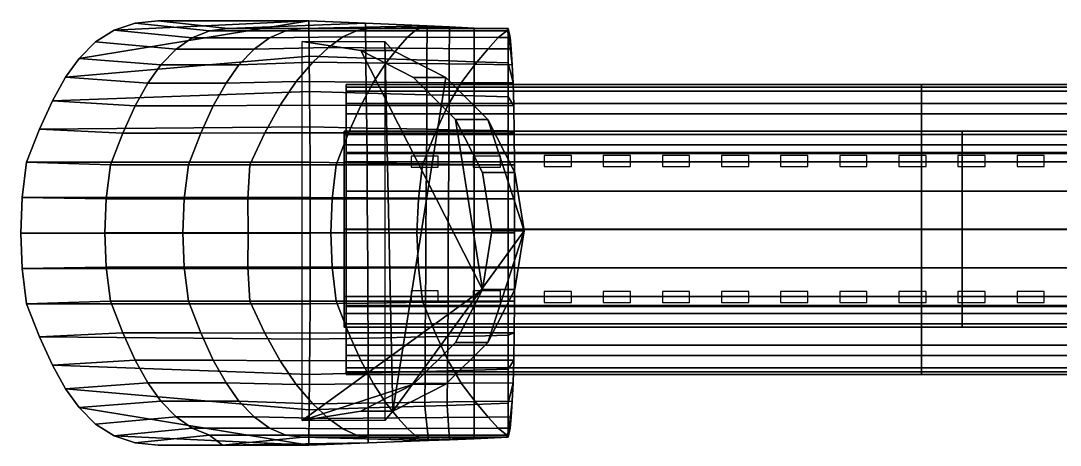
# Model space of a CAD drawing. Header units: millimetres. Extents: x -122 to 154, y -15 to 14.
# Drawn here: x -121.7 to -51.8, y -14.9 to 13.6 of the extents above; entities that cross this region are included whole.
import ezdxf

# ---------------------------------------------------------------- set-up
doc = ezdxf.new("R2010")
doc.units = ezdxf.units.MM
doc.header["$MEASUREMENT"] = 0
for name, color, linetype in [('COSTURA', 2, 'Continuous'), ('COURO', 4, 'Continuous'), ('METAL', 180, 'Continuous')]:
    doc.layers.add(name, color=color, linetype=linetype)

msp = doc.modelspace()

# ---------------------------------------------------------------- meshes
at = {"layer": 'COSTURA'}
mesh = msp.add_polyface(dxfattribs=at)
corners = [(-95.448, 3.79, 515.419), (-93.624, 3.79, 515.592), (-93.624, 4.529, 515.592), (-95.448, 4.529, 515.419), (128.948, 3.79, 515.419), (128.948, 4.529, 515.419), (127.124, 4.529, 515.592), (127.124, 3.79, 515.592)]
mesh.append_faces([[corners[k] for k in face] for face in [(0, 1, 2, 3), (4, 5, 6, 7)]])
mesh = msp.add_polyface(dxfattribs=at)
corners = [(-91.259, 3.79, 515.815), (-89.437, 3.79, 516.006), (-89.437, 4.529, 516.006), (-91.259, 4.529, 515.815), (124.76, 3.79, 515.815), (124.76, 4.529, 515.815), (122.937, 4.529, 516.006), (122.937, 3.79, 516.006)]
mesh.append_faces([[corners[k] for k in face] for face in [(0, 1, 2, 3), (4, 5, 6, 7)]])
mesh = msp.add_polyface(dxfattribs=at)
corners = [(-84.664, 3.826, 516.071), (-84.664, 4.566, 516.071), (-86.492, 4.566, 515.941), (-86.492, 3.826, 515.941)]
mesh.append_faces([[corners[k] for k in face] for face in [(0, 1, 2, 3)]])
mesh = msp.add_polyface(dxfattribs=at)
corners = [(-80.688, 3.826, 516.332), (-80.688, 4.566, 516.332), (-82.516, 4.566, 516.207), (-82.516, 3.826, 516.207)]
mesh.append_faces([[corners[k] for k in face] for face in [(0, 1, 2, 3)]])
mesh = msp.add_polyface(dxfattribs=at)
corners = [(-76.712, 3.826, 516.605), (-76.712, 4.566, 516.605), (-78.54, 4.566, 516.481), (-78.54, 3.826, 516.481)]
mesh.append_faces([[corners[k] for k in face] for face in [(0, 1, 2, 3)]])
mesh = msp.add_polyface(dxfattribs=at)
corners = [(-72.736, 3.826, 516.885), (-72.736, 4.566, 516.885), (-74.565, 4.566, 516.761), (-74.565, 3.826, 516.761)]
mesh.append_faces([[corners[k] for k in face] for face in [(0, 1, 2, 3)]])
mesh = msp.add_polyface(dxfattribs=at)
corners = [(-68.761, 3.826, 517.162), (-68.761, 4.566, 517.162), (-70.588, 4.566, 517.027), (-70.588, 3.826, 517.027)]
mesh.append_faces([[corners[k] for k in face] for face in [(0, 1, 2, 3)]])
mesh = msp.add_polyface(dxfattribs=at)
corners = [(-64.785, 3.826, 517.432), (-64.785, 4.566, 517.432), (-66.613, 4.566, 517.309), (-66.613, 3.826, 517.309)]
mesh.append_faces([[corners[k] for k in face] for face in [(0, 1, 2, 3)]])
mesh = msp.add_polyface(dxfattribs=at)
corners = [(-60.809, 3.826, 517.708), (-60.809, 4.566, 517.708), (-62.637, 4.566, 517.576), (-62.637, 3.826, 517.576)]
mesh.append_faces([[corners[k] for k in face] for face in [(0, 1, 2, 3)]])
mesh = msp.add_polyface(dxfattribs=at)
corners = [(-56.832, 3.826, 517.941), (-56.832, 4.566, 517.941), (-58.662, 4.566, 517.862), (-58.662, 3.826, 517.862)]
mesh.append_faces([[corners[k] for k in face] for face in [(0, 1, 2, 3)]])
mesh = msp.add_polyface(dxfattribs=at)
corners = [(-52.856, 3.826, 518.107), (-52.856, 4.566, 518.107), (-54.687, 4.566, 518.039), (-54.687, 3.826, 518.039)]
mesh.append_faces([[corners[k] for k in face] for face in [(0, 1, 2, 3)]])
mesh = msp.add_polyface(dxfattribs=at)
corners = [(-95.448, -5.264, 515.419), (-93.624, -5.264, 515.592), (-93.624, -4.524, 515.592), (-95.448, -4.524, 515.419), (128.948, -5.264, 515.419), (128.948, -4.524, 515.419), (127.124, -4.524, 515.592), (127.124, -5.264, 515.592)]
mesh.append_faces([[corners[k] for k in face] for face in [(0, 1, 2, 3), (4, 5, 6, 7)]])
mesh = msp.add_polyface(dxfattribs=at)
corners = [(-91.259, -5.264, 515.815), (-89.437, -5.264, 516.006), (-89.437, -4.524, 516.006), (-91.259, -4.524, 515.815), (124.76, -5.264, 515.815), (124.76, -4.524, 515.815), (122.937, -4.524, 516.006), (122.937, -5.264, 516.006)]
mesh.append_faces([[corners[k] for k in face] for face in [(0, 1, 2, 3), (4, 5, 6, 7)]])
mesh = msp.add_polyface(dxfattribs=at)
corners = [(-84.664, -5.324, 516.071), (-84.664, -4.584, 516.071), (-86.492, -4.584, 515.941), (-86.492, -5.324, 515.941)]
mesh.append_faces([[corners[k] for k in face] for face in [(0, 1, 2, 3)]])
mesh = msp.add_polyface(dxfattribs=at)
corners = [(-80.688, -5.324, 516.332), (-80.688, -4.584, 516.332), (-82.516, -4.584, 516.207), (-82.516, -5.324, 516.207)]
mesh.append_faces([[corners[k] for k in face] for face in [(0, 1, 2, 3)]])
mesh = msp.add_polyface(dxfattribs=at)
corners = [(-76.712, -5.324, 516.605), (-76.712, -4.584, 516.605), (-78.54, -4.584, 516.481), (-78.54, -5.324, 516.481)]
mesh.append_faces([[corners[k] for k in face] for face in [(0, 1, 2, 3)]])
mesh = msp.add_polyface(dxfattribs=at)
corners = [(-72.736, -5.324, 516.885), (-72.736, -4.584, 516.885), (-74.565, -4.584, 516.761), (-74.565, -5.324, 516.761)]
mesh.append_faces([[corners[k] for k in face] for face in [(0, 1, 2, 3)]])
mesh = msp.add_polyface(dxfattribs=at)
corners = [(-68.761, -5.324, 517.162), (-68.761, -4.584, 517.162), (-70.588, -4.584, 517.027), (-70.588, -5.324, 517.027)]
mesh.append_faces([[corners[k] for k in face] for face in [(0, 1, 2, 3)]])
mesh = msp.add_polyface(dxfattribs=at)
corners = [(-64.785, -5.324, 517.432), (-64.785, -4.584, 517.432), (-66.613, -4.584, 517.309), (-66.613, -5.324, 517.309)]
mesh.append_faces([[corners[k] for k in face] for face in [(0, 1, 2, 3)]])
mesh = msp.add_polyface(dxfattribs=at)
corners = [(-60.809, -5.324, 517.708), (-60.809, -4.584, 517.708), (-62.637, -4.584, 517.576), (-62.637, -5.324, 517.576)]
mesh.append_faces([[corners[k] for k in face] for face in [(0, 1, 2, 3)]])
mesh = msp.add_polyface(dxfattribs=at)
corners = [(-56.832, -5.324, 517.941), (-56.832, -4.584, 517.941), (-58.662, -4.584, 517.862), (-58.662, -5.324, 517.862)]
mesh.append_faces([[corners[k] for k in face] for face in [(0, 1, 2, 3)]])
mesh = msp.add_polyface(dxfattribs=at)
corners = [(-52.856, -5.324, 518.107), (-52.856, -4.584, 518.107), (-54.687, -4.584, 518.039), (-54.687, -5.324, 518.039)]
mesh.append_faces([[corners[k] for k in face] for face in [(0, 1, 2, 3)]])
at = {"layer": 'COURO'}
mesh = msp.add_polyface(dxfattribs=at)
corners = [(132.268, 9.352, 511.918), (132.268, 9.352, 511.638), (132.268, 9.163, 511.285), (132.268, 9.163, 511.006), (132.268, 8.9, 512.734), (132.268, 8.9, 512.455), (132.268, 8.071, 510.497), (132.268, 8.071, 510.217), (132.268, 7.39, 513.568), (132.268, 7.39, 513.289), (132.268, 4.778, 509.575), (132.268, 4.778, 509.295), (132.268, 4.713, 514.239), (132.268, 4.713, 513.96), (132.268, 2.17, 509.211), (132.268, 2.17, 508.931), (132.268, -0.405, 509.129), (132.268, -0.405, 508.849), (132.268, -2.981, 509.211), (132.268, -2.981, 508.931), (132.268, -5.524, 514.239), (132.268, -5.524, 513.96), (132.268, -5.589, 509.575), (132.268, -5.589, 509.295), (132.268, -8.2, 513.568), (132.268, -8.2, 513.289), (132.268, -8.882, 510.497), (132.268, -8.882, 510.217), (132.268, -9.71, 512.734), (132.268, -9.71, 512.455), (132.268, -9.974, 511.285), (132.268, -9.974, 511.006), (132.268, -10.162, 511.918), (132.268, -10.162, 511.638), (93.59, 9.352, 514.737), (93.59, 9.163, 514.104), (93.59, 8.9, 515.553), (93.59, 8.071, 513.316), (93.59, 7.39, 516.387), (93.59, 4.778, 512.393), (93.59, 4.713, 517.058), (93.59, 4.713, 517.058), (93.59, 2.17, 512.03), (93.59, -0.405, 511.947), (93.59, -2.981, 512.03), (93.59, -5.524, 517.058), (93.59, -5.524, 517.058), (93.59, -5.589, 512.393), (93.59, -8.2, 516.387), (93.59, -8.882, 513.316), (93.59, -9.71, 515.553), (93.59, -9.974, 514.104), (93.59, -10.162, 514.737), (54.911, 9.352, 516.596), (54.911, 9.163, 515.963), (54.911, 8.9, 517.412), (54.911, 8.071, 515.175), (54.911, 7.39, 518.246), (54.911, 4.778, 514.252), (54.911, 4.713, 518.917), (54.911, 4.713, 518.917), (54.911, 2.17, 513.889), (54.911, -0.405, 513.806), (54.911, -2.981, 513.889), (54.911, -5.524, 518.917), (54.911, -5.524, 518.917), (54.911, -5.589, 514.252), (54.911, -8.2, 518.246), (54.911, -8.882, 515.175), (54.911, -9.71, 517.412), (54.911, -9.974, 515.963), (54.911, -10.162, 516.596), (16.233, 9.352, 517.215), (16.233, 9.163, 516.583), (16.233, 8.9, 518.031), (16.233, 8.071, 515.794), (16.233, 7.39, 518.866), (16.233, 4.778, 514.872), (16.233, 4.713, 519.537), (16.233, 4.713, 519.537), (16.233, 2.17, 514.508), (16.233, -0.405, 514.426), (16.233, -2.981, 514.508), (16.233, -5.524, 519.537), (16.233, -5.524, 519.537), (16.233, -5.589, 514.872), (16.233, -8.2, 518.866), (16.233, -8.882, 515.794), (16.233, -9.71, 518.031), (16.233, -9.974, 516.583), (16.233, -10.162, 517.215), (-22.446, 9.352, 516.596), (-22.446, 9.163, 515.963), (-22.446, 8.9, 517.412), (-22.446, 8.071, 515.175), (-22.446, 7.39, 518.246), (-22.446, 4.778, 514.252), (-22.446, 4.713, 518.917), (-22.446, 4.713, 518.917), (-22.446, 2.17, 513.889), (-22.446, -0.405, 513.806), (-22.446, -2.981, 513.889), (-22.446, -5.524, 518.917), (-22.446, -5.524, 518.917), (-22.446, -5.589, 514.252), (-22.446, -8.2, 518.246), (-22.446, -8.882, 515.175), (-22.446, -9.71, 517.412), (-22.446, -9.974, 515.963), (-22.446, -10.162, 516.596), (-61.124, 9.352, 514.737), (-61.124, 9.163, 514.104), (-61.124, 8.9, 515.553), (-61.124, 8.071, 513.316), (-61.124, 7.39, 516.387), (-61.124, 4.778, 512.393), (-61.124, 4.713, 517.058), (-61.124, 4.713, 517.058), (-61.124, 2.17, 512.03), (-61.124, -0.405, 511.947), (-61.124, -2.981, 512.03), (-61.124, -5.524, 517.058), (-61.124, -5.524, 517.058), (-61.124, -5.589, 512.393), (-61.124, -8.2, 516.387), (-61.124, -8.882, 513.316), (-61.124, -9.71, 515.553), (-61.124, -9.974, 514.104), (-61.124, -10.162, 514.737), (-99.803, 9.352, 511.638), (-99.803, 9.163, 511.006), (-99.803, 8.9, 512.455), (-99.803, 8.071, 510.217), (-99.803, 7.39, 513.289), (-99.803, 4.778, 509.295), (-99.803, 4.713, 513.96), (-99.803, 4.713, 513.96), (-99.803, 2.17, 508.931), (-99.803, -0.405, 508.849), (-99.803, -2.981, 508.931), (-99.803, -5.524, 513.96), (-99.803, -5.524, 513.96), (-99.803, -5.589, 509.295), (-99.803, -8.2, 513.289), (-99.803, -8.882, 510.217), (-99.803, -9.71, 512.455), (-99.803, -9.974, 511.006), (-99.803, -10.162, 511.638), (-99.803, 9.352, 511.918), (-99.803, 9.163, 511.285), (-99.803, 8.9, 512.734), (-99.803, 8.071, 510.497), (-99.803, 7.39, 513.568), (-99.803, 4.778, 509.575), (-99.803, 4.713, 514.239), (-99.803, 4.713, 514.239), (-99.803, 2.17, 509.211), (-99.803, -0.405, 509.129), (-99.803, -2.981, 509.211), (-99.803, -5.524, 514.239), (-99.803, -5.524, 514.239), (-99.803, -5.589, 509.575), (-99.803, -8.2, 513.568), (-99.803, -8.882, 510.497), (-99.803, -9.71, 512.734), (-99.803, -9.974, 511.285), (-99.803, -10.162, 511.918)]
mesh.append_faces([[corners[k] for k in face] for face in [(135, 154, 152, 133), (133, 152, 150, 131), (130, 149, 151, 132), (134, 153, 156, 137), (21, 20, 24, 25), (25, 24, 28, 29), (29, 28, 32, 33), (33, 32, 30, 31), (31, 30, 26, 27), (27, 26, 22, 23), (23, 22, 18, 19), (19, 18, 16, 17), (13, 12, 20, 21), (131, 150, 148, 129), (129, 148, 149, 130), (132, 151, 153, 134), (17, 16, 14, 15), (13, 9, 8, 12), (9, 5, 4, 8), (3, 7, 6, 2), (11, 15, 14, 10), (140, 143, 162, 159), (143, 145, 164, 162), (145, 147, 166, 164), (147, 146, 165, 166), (146, 144, 163, 165), (144, 142, 161, 163), (142, 139, 158, 161), (139, 138, 157, 158), (136, 141, 160, 155), (5, 1, 0, 4), (1, 3, 2, 0), (7, 11, 10, 6), (138, 137, 156, 157), (114, 152, 154, 116), (112, 150, 152, 114), (113, 151, 149, 111), (118, 156, 153, 115), (48, 24, 20, 45), (50, 28, 24, 48), (52, 32, 28, 50), (51, 30, 32, 52), (49, 26, 30, 51), (47, 22, 26, 49), (44, 18, 22, 47), (43, 16, 18, 44), (46, 20, 12, 41), (110, 148, 150, 112), (111, 149, 148, 110), (115, 153, 151, 113), (42, 14, 16, 43), (95, 114, 116, 97), (76, 95, 97, 78), (57, 76, 78, 59), (38, 57, 59, 40), (8, 38, 40, 12), (93, 112, 114, 95), (74, 93, 95, 76), (55, 74, 76, 57), (36, 55, 57, 38), (4, 36, 38, 8), (94, 113, 111, 92), (75, 94, 92, 73), (56, 75, 73, 54), (37, 56, 54, 35), (6, 37, 35, 2), (99, 118, 115, 96), (80, 99, 96, 77), (61, 80, 77, 58), (42, 61, 58, 39), (14, 42, 39, 10), (67, 48, 45, 64), (86, 67, 64, 83), (105, 86, 83, 102), (124, 105, 102, 121), (162, 124, 121, 159), (69, 50, 48, 67), (88, 69, 67, 86), (107, 88, 86, 105), (126, 107, 105, 124), (164, 126, 124, 162), (71, 52, 50, 69), (90, 71, 69, 88), (109, 90, 88, 107), (128, 109, 107, 126), (166, 128, 126, 164), (70, 51, 52, 71), (89, 70, 71, 90), (108, 89, 90, 109), (127, 108, 109, 128), (165, 127, 128, 166), (68, 49, 51, 70), (87, 68, 70, 89), (106, 87, 89, 108), (125, 106, 108, 127), (163, 125, 127, 165), (66, 47, 49, 68), (85, 66, 68, 87), (104, 85, 87, 106), (123, 104, 106, 125), (161, 123, 125, 163), (63, 44, 47, 66), (82, 63, 66, 85), (101, 82, 85, 104), (120, 101, 104, 123), (158, 120, 123, 161), (62, 43, 44, 63), (81, 62, 63, 82), (100, 81, 82, 101), (119, 100, 101, 120), (157, 119, 120, 158), (65, 46, 41, 60), (84, 65, 60, 79), (103, 84, 79, 98), (122, 103, 98, 117), (160, 122, 117, 155), (91, 110, 112, 93), (72, 91, 93, 74), (53, 72, 74, 55), (34, 53, 55, 36), (0, 34, 36, 4), (92, 111, 110, 91), (73, 92, 91, 72), (54, 73, 72, 53), (35, 54, 53, 34), (2, 35, 34, 0), (96, 115, 113, 94), (77, 96, 94, 75), (58, 77, 75, 56), (39, 58, 56, 37), (10, 39, 37, 6), (61, 42, 43, 62), (80, 61, 62, 81), (99, 80, 81, 100), (118, 99, 100, 119), (156, 118, 119, 157)]])
mesh = msp.add_polyface(dxfattribs=at)
corners = [(132.403, 6.213, 513.284), (132.403, 6.213, 513.284), (132.403, 6.213, 513.284), (132.403, 5.984, 514.221), (132.403, 5.984, 514.221), (132.403, 5.984, 514.221), (132.403, 5.297, 514.783), (132.403, 5.297, 514.783), (132.403, 5.297, 514.783), (132.403, 4.153, 514.97), (132.403, 4.153, 514.97), (132.403, 4.153, 514.97), (132.403, -0.385, 514.97), (132.403, -0.385, 514.97), (132.403, -4.923, 514.97), (132.403, -4.923, 514.97), (132.403, -4.923, 514.97), (132.403, -6.067, 514.783), (132.403, -6.067, 514.783), (132.403, -6.067, 514.783), (132.403, -6.754, 514.221), (132.403, -6.754, 514.221), (132.403, -6.754, 514.221), (132.403, -6.983, 513.284), (132.403, -6.983, 513.284), (132.403, -6.983, 513.284), (132.403, -0.385, 513.284), (132.403, -0.385, 513.284), (96.526, 5.984, 517.098), (96.526, 5.984, 517.098), (96.526, 5.984, 517.098), (96.526, 5.984, 517.098), (96.526, 5.297, 517.66), (96.526, 5.297, 517.66), (96.526, 5.297, 517.66), (96.526, 5.297, 517.66), (96.526, 4.153, 517.848), (96.526, 4.153, 517.848), (96.526, 4.153, 517.848), (96.526, -0.385, 517.848), (96.526, -4.923, 517.848), (96.526, -4.923, 517.848), (96.526, -4.923, 517.848), (96.526, -6.067, 517.66), (96.526, -6.067, 517.66), (96.526, -6.067, 517.66), (96.526, -6.067, 517.66), (96.526, -6.754, 517.098), (96.526, -6.754, 517.098), (96.526, -6.754, 517.098), (96.526, -6.754, 517.098), (96.526, 6.213, 516.161), (96.526, 6.213, 516.161), (96.526, 6.213, 516.161), (96.526, -6.983, 516.161), (96.526, -6.983, 516.161), (96.526, -6.983, 516.161), (96.526, -0.385, 516.161), (59.511, 6.213, 517.888), (59.511, 6.213, 517.888), (59.511, 6.213, 517.888), (59.511, 5.984, 518.825), (59.511, 5.984, 518.825), (59.511, 5.984, 518.825), (59.511, 5.984, 518.825), (59.511, 5.297, 519.387), (59.511, 5.297, 519.387), (59.511, 5.297, 519.387), (59.511, 5.297, 519.387), (59.511, 4.153, 519.574), (59.511, 4.153, 519.574), (59.511, 4.153, 519.574), (59.511, -0.385, 519.574), (59.511, -4.923, 519.574), (59.511, -4.923, 519.574), (59.511, -4.923, 519.574), (59.511, -6.067, 519.387), (59.511, -6.067, 519.387), (59.511, -6.067, 519.387), (59.511, -6.067, 519.387), (59.511, -6.754, 518.825), (59.511, -6.754, 518.825), (59.511, -6.754, 518.825), (59.511, -6.754, 518.825), (59.511, -6.983, 517.888), (59.511, -6.983, 517.888), (59.511, -6.983, 517.888), (59.511, -0.385, 517.888), (21.357, 6.213, 518.463), (21.357, 6.213, 518.463), (21.357, 6.213, 518.463), (21.357, 5.984, 519.4), (21.357, 5.984, 519.4), (21.357, 5.984, 519.4), (21.357, 5.984, 519.4), (21.357, 5.297, 519.962), (21.357, 5.297, 519.962), (21.357, 5.297, 519.962), (21.357, 5.297, 519.962), (21.357, 4.153, 520.15), (21.357, 4.153, 520.15), (21.357, 4.153, 520.15), (21.357, -0.385, 520.15), (21.357, -4.923, 520.15), (21.357, -4.923, 520.15), (21.357, -4.923, 520.15), (21.357, -6.067, 519.962), (21.357, -6.067, 519.962), (21.357, -6.067, 519.962), (21.357, -6.067, 519.962), (21.357, -6.754, 519.4), (21.357, -6.754, 519.4), (21.357, -6.754, 519.4), (21.357, -6.754, 519.4), (21.357, -6.983, 518.463), (21.357, -6.983, 518.463), (21.357, -6.983, 518.463), (21.357, -0.385, 518.463), (-17.936, 6.213, 517.888), (-17.936, 6.213, 517.888), (-17.936, 6.213, 517.888), (-17.936, -6.983, 517.888), (-17.936, -6.983, 517.888), (-17.936, -6.983, 517.888), (-17.936, 5.984, 518.825), (-17.936, 5.984, 518.825), (-17.936, 5.984, 518.825), (-17.936, 5.984, 518.825), (-17.936, 5.297, 519.387), (-17.936, 5.297, 519.387), (-17.936, 5.297, 519.387), (-17.936, 5.297, 519.387), (-17.936, 4.153, 519.574), (-17.936, 4.153, 519.574), (-17.936, 4.153, 519.574), (-17.936, -0.385, 519.574), (-17.936, -0.385, 517.888), (-17.936, -4.923, 519.574), (-17.936, -4.923, 519.574), (-17.936, -4.923, 519.574), (-17.936, -6.067, 519.387), (-17.936, -6.067, 519.387), (-17.936, -6.067, 519.387), (-17.936, -6.067, 519.387), (-17.936, -6.754, 518.825), (-17.936, -6.754, 518.825), (-17.936, -6.754, 518.825), (-17.936, -6.754, 518.825), (-58.368, 6.213, 516.161), (-58.368, 6.213, 516.161), (-58.368, 6.213, 516.161), (-58.368, -0.385, 516.161), (-58.368, -6.983, 516.161), (-58.368, -6.983, 516.161), (-58.368, -6.983, 516.161), (-58.368, 5.984, 517.098), (-58.368, 5.984, 517.098), (-58.368, 5.984, 517.098), (-58.368, 5.984, 517.098), (-58.368, 5.297, 517.66), (-58.368, 5.297, 517.66), (-58.368, 5.297, 517.66), (-58.368, 5.297, 517.66), (-58.368, 4.153, 517.848), (-58.368, 4.153, 517.848), (-58.368, 4.153, 517.848), (-58.368, -0.385, 517.848), (-58.368, -4.923, 517.848), (-58.368, -4.923, 517.848), (-58.368, -4.923, 517.848), (-58.368, -6.067, 517.66), (-58.368, -6.067, 517.66), (-58.368, -6.067, 517.66), (-58.368, -6.067, 517.66), (-58.368, -6.754, 517.098), (-58.368, -6.754, 517.098), (-58.368, -6.754, 517.098), (-58.368, -6.754, 517.098), (-99.938, 6.213, 513.284), (-99.938, 6.213, 513.284), (-99.938, 6.213, 513.284), (-99.938, 5.984, 514.221), (-99.938, 5.984, 514.221), (-99.938, 5.984, 514.221), (-99.938, 5.297, 514.783), (-99.938, 5.297, 514.783), (-99.938, 5.297, 514.783), (-99.938, 4.153, 514.97), (-99.938, 4.153, 514.97), (-99.938, 4.153, 514.97), (-99.938, -0.385, 514.97), (-99.938, -0.385, 514.97), (-99.938, -0.385, 513.284), (-99.938, -0.385, 513.284), (-99.938, -4.923, 514.97), (-99.938, -4.923, 514.97), (-99.938, -4.923, 514.97), (-99.938, -6.067, 514.783), (-99.938, -6.067, 514.783), (-99.938, -6.067, 514.783), (-99.938, -6.754, 514.221), (-99.938, -6.754, 514.221), (-99.938, -6.754, 514.221), (-99.938, -6.983, 513.284), (-99.938, -6.983, 513.284), (-99.938, -6.983, 513.284)]
mesh.append_faces([[corners[k] for k in face] for face in [(205, 202, 199, 196), (205, 196, 191, 193), (14, 17, 20, 23), (14, 23, 26, 12), (186, 183, 180, 189), (191, 189, 180, 193), (3, 6, 9, 0), (26, 0, 9, 12), (57, 27, 25, 56), (54, 24, 22, 49), (43, 18, 16, 40), (47, 21, 19, 44), (41, 15, 13, 39), (39, 13, 10, 37), (30, 5, 1, 51), (36, 11, 7, 32), (33, 8, 4, 28), (53, 2, 27, 57), (87, 57, 56, 86), (117, 87, 86, 115), (136, 117, 115, 121), (151, 136, 121, 152), (192, 151, 152, 203), (84, 55, 50, 82), (114, 85, 83, 111), (122, 116, 112, 144), (153, 123, 145, 174), (204, 154, 175, 200), (76, 45, 42, 73), (106, 78, 75, 103), (141, 109, 105, 137), (171, 143, 139, 167), (198, 173, 169, 194), (80, 48, 46, 77), (110, 81, 79, 107), (146, 113, 108, 140), (176, 147, 142, 170), (201, 177, 172, 197), (74, 41, 39, 72), (104, 74, 72, 102), (138, 104, 102, 135), (168, 138, 135, 166), (195, 168, 166, 190), (72, 39, 37, 70), (102, 72, 70, 100), (135, 102, 100, 133), (166, 135, 133, 164), (190, 166, 164, 188), (63, 31, 52, 58), (92, 64, 59, 88), (124, 93, 90, 119), (155, 125, 120, 149), (181, 156, 150, 179), (69, 38, 34, 65), (99, 71, 67, 95), (132, 101, 98, 129), (163, 134, 131, 160), (187, 165, 162, 185), (66, 35, 29, 61), (96, 68, 62, 91), (128, 97, 94, 126), (159, 130, 127, 157), (184, 161, 158, 182), (60, 53, 57, 87), (89, 60, 87, 117), (118, 89, 117, 136), (148, 118, 136, 151), (178, 148, 151, 192)]])
at = {"layer": 'METAL'}
mesh = msp.add_polyface(dxfattribs=at)
corners = [(-110.697, -2.93, 506.738), (-110.791, -0.638, 506.738), (-116.044, -0.638, 500.281), (-115.95, -2.93, 500.281), (-102.311, 13.642, 493.533), (-117.777, 11.111, 493.533), (-116.67, 12.218, 493.533), (-115.413, 13.009, 493.533), (-114.006, 13.484, 493.533), (-112.449, 13.642, 493.533), (-99.123, 12.972, 509.52), (-95.199, 12.967, 510.886), (-94.859, 13.112, 509.439), (-98.289, 13.112, 508.281), (-103.864, 12.96, 505.521), (-102.734, 13.112, 504.574), (-109, 12.96, 499.215), (-107.778, 13.112, 498.386), (-114.006, 13.484, 493.533), (-112.449, 13.642, 493.533), (-100.029, 12.551, 510.459), (-95.691, 12.53, 512.09), (-101.006, 11.849, 511.098), (-96.336, 11.803, 513.049), (-102.053, 10.866, 511.437), (-97.133, 10.784, 513.764), (-104.955, 12.503, 506.197), (-106.007, 11.742, 506.603), (-107.02, 10.676, 506.738), (-110.156, 12.503, 499.807), (-111.247, 11.742, 500.162), (-112.273, 10.676, 500.281), (-115.413, 13.009, 493.533), (-116.67, 12.218, 493.533), (-117.777, 11.111, 493.533), (-102.289, 11.261, 493.533), (-118.679, 9.838, 493.533), (-102.233, 1.74, 493.533), (-121.596, 1.74, 493.533), (-121.305, 4.12, 493.533), (-102.237, 4.12, 493.533), (-99.648, 6.092, 514.84), (-105.277, 6.097, 511.778), (-106.282, 3.946, 511.781), (-100.474, 3.946, 514.912), (-109.587, 6.085, 506.738), (-110.417, 3.946, 506.738), (-114.84, 6.085, 500.281), (-115.67, 3.946, 500.281), (-120.443, 6.342, 493.533), (-121.305, 4.12, 493.533), (-102.269, 8.881, 493.533), (-119.568, 8.248, 493.533), (-102.252, 6.501, 493.533), (-120.443, 6.342, 493.533), (-102.232, -0.641, 493.533), (-121.693, -0.641, 493.533), (-94.671, 3.946, 516.428), (-93.833, 6.087, 516.299), (-94.952, 1.654, 516.428), (-100.754, 1.654, 514.912), (-100.848, -0.638, 514.912), (-95.045, -0.638, 516.428), (-106.419, 1.654, 511.803), (-106.41, -0.638, 511.818), (-98.816, 7.947, 514.625), (-104.237, 7.967, 511.72), (-97.977, 9.511, 514.266), (-103.163, 9.557, 511.606), (-110.697, 1.654, 506.738), (-108.744, 7.92, 506.738), (-107.888, 9.45, 506.738), (-115.95, 1.654, 500.281), (-113.997, 7.92, 500.281), (-113.141, 9.45, 500.281), (-121.596, 1.74, 493.533), (-121.693, -0.641, 493.533), (-119.568, 8.248, 493.533), (-118.679, 9.838, 493.533), (-102.232, -0.641, 493.533), (-102.233, 1.74, 493.533), (-98.39, 1.718, 498.727), (-98.373, -0.64, 498.748), (-102.237, 4.12, 493.533), (-98.403, 4.068, 498.707), (-102.252, 6.501, 493.533), (-98.428, 6.423, 498.686), (-102.269, 8.881, 493.533), (-98.454, 8.778, 498.666), (-102.289, 11.261, 493.533), (-98.483, 11.133, 498.645), (-102.311, 13.642, 493.533), (-98.513, 13.475, 498.625), (-102.311, 13.642, 493.533), (-98.513, 13.475, 498.625), (-92.87, 13.226, 506.188), (-94.366, 13.292, 504.184), (-97.218, 12.258, 510.856), (-96.66, 11.633, 510.856), (-98.83, 11.633, 493.391), (-102.773, 12.258, 493.391), (-102.773, -13.26, 493.391), (-102.773, 12.258, 493.391), (-98.83, 11.633, 493.391), (-90.639, -4.444, 493.391)]
mesh.append_faces([[corners[k] for k in face] for face in [(0, 1, 2, 3), (4, 5, 6, 7), (4, 7, 8, 9), (10, 11, 12, 13), (14, 10, 13, 15), (16, 14, 15, 17), (18, 16, 17, 19), (20, 21, 11, 10), (22, 23, 21, 20), (24, 25, 23, 22), (26, 20, 10, 14), (27, 22, 20, 26), (28, 24, 22, 27), (29, 26, 14, 16), (30, 27, 26, 29), (31, 28, 27, 30), (32, 29, 16, 18), (33, 30, 29, 32), (34, 31, 30, 33), (35, 36, 5, 4), (37, 38, 39, 40), (41, 42, 43, 44), (42, 45, 46, 43), (45, 47, 48, 46), (47, 49, 50, 48), (51, 52, 36, 35), (53, 54, 52, 51), (40, 39, 54, 53), (55, 56, 38, 37), (44, 57, 58, 41), (59, 60, 61, 62), (57, 44, 60, 59), (60, 63, 64, 61), (44, 43, 63, 60), (65, 66, 42, 41), (67, 68, 66, 65), (25, 24, 68, 67), (63, 69, 1, 64), (43, 46, 69, 63), (66, 70, 45, 42), (68, 71, 70, 66), (24, 28, 71, 68), (69, 72, 2, 1), (46, 48, 72, 69), (70, 73, 47, 45), (71, 74, 73, 70), (28, 31, 74, 71), (72, 75, 76, 2), (48, 50, 75, 72), (73, 77, 49, 47), (74, 78, 77, 73), (31, 34, 78, 74), (79, 80, 81, 82), (80, 83, 84, 81), (83, 85, 86, 84), (85, 87, 88, 86), (87, 89, 90, 88), (89, 91, 92, 90), (93, 19, 17, 94), (13, 95, 96, 15), (15, 96, 94, 17), (97, 98, 99, 100), (101, 102, 103, 104)]])
mesh = msp.add_polyface(dxfattribs=at)
corners = [(-94.859, 13.112, 509.439), (-88.915, 13.112, 510.971), (-91.196, 13.153, 508.432), (-88.71, 11.747, 513.636), (-88.634, 10.685, 514.611), (-88.915, 13.112, 510.971), (-88.782, 12.506, 512.705), (-88.993, 12.961, 511.796), (-88.782, 12.506, 512.705), (-88.915, 13.112, 510.971), (-91.196, 3.971, 508.432), (-88.915, 3.946, 510.97), (-88.918, 1.654, 510.97), (-91.209, 1.677, 508.432), (-88.993, 12.961, 511.796), (-89.584, 12.508, 512.634), (-88.782, 12.506, 512.705), (-88.71, 11.747, 513.636), (-90.255, 11.758, 513.517), (-88.634, 10.685, 514.611), (-91.137, 10.715, 514.361), (-88.495, 1.654, 516.38), (-88.495, 2.227, 516.38), (-88.495, 3.946, 516.38), (-88.495, 2.227, 516.38), (-88.495, 3.946, 516.38), (-88.495, 2.227, 516.38), (-88.495, 3.946, 516.38), (-88.915, 3.946, 510.97), (-96.336, 11.803, 513.049), (-97.133, 10.784, 513.764), (-95.691, 12.53, 512.09), (-95.199, 12.967, 510.886), (-88.495, 1.654, 516.38), (-88.918, 1.654, 510.97), (-88.915, 3.946, 510.97), (-88.495, 3.946, 516.38), (-88.504, 6.086, 516.27), (-93.833, 6.087, 516.299), (-94.671, 3.946, 516.428), (-88.495, 3.946, 516.38), (-97.977, 9.511, 514.266), (-92.066, 9.472, 515.266), (-88.915, 13.112, 510.971), (-88.914, 10.821, 510.971), (-91.196, 10.888, 508.432), (-91.196, 13.153, 508.432), (-88.573, 9.455, 515.385), (-88.914, 10.821, 510.971), (-88.495, 2.227, 516.38), (-88.495, 1.654, 516.38), (-88.495, 3.946, 516.38), (-88.495, 1.654, 516.38), (-88.495, -0.638, 516.38), (-88.495, -0.638, 516.38), (-88.922, -0.638, 510.969), (-88.495, 1.654, 516.38), (-94.952, 1.654, 516.428), (-95.045, -0.638, 516.428), (-88.495, -0.638, 516.38), (-88.53, 7.922, 515.938), (-92.964, 7.929, 515.912), (-88.573, 9.455, 515.385), (-98.816, 7.947, 514.625), (-99.648, 6.092, 514.84), (-88.914, 8.529, 510.971), (-91.196, 8.582, 508.432), (-88.914, 6.237, 510.97), (-91.196, 6.276, 508.432), (-88.922, -0.638, 510.969), (-91.206, -0.639, 508.432), (-88.53, 7.922, 515.938), (-88.914, 8.529, 510.971), (-88.504, 6.086, 516.27), (-88.914, 6.237, 510.97), (-88.495, 3.946, 516.38), (-88.915, 3.946, 510.97), (-94.366, 13.292, 504.184), (-94.374, 10.995, 504.164), (-98.483, 11.133, 498.645), (-98.513, 13.475, 498.625), (-94.384, 8.668, 504.143), (-98.454, 8.778, 498.666), (-94.394, 6.341, 504.123), (-98.428, 6.423, 498.686), (-94.405, 4.014, 504.102), (-98.403, 4.068, 498.707), (-94.428, 1.695, 504.082), (-98.39, 1.718, 498.727), (-94.441, -0.639, 504.061), (-98.373, -0.64, 498.748), (-92.88, 10.944, 506.171), (-92.87, 13.226, 506.188), (-92.889, 8.627, 506.154), (-92.899, 6.311, 506.137), (-92.909, 3.994, 506.121), (-92.932, 1.687, 506.104), (-92.942, -0.639, 506.087), (-92.87, 13.226, 506.188), (-98.289, 13.112, 508.281), (-96.66, 11.633, 510.856), (-93.103, 9.821, 510.856), (-95.274, 9.821, 493.391), (-98.83, 11.633, 493.391), (-90.28, 6.998, 510.86), (-92.451, 6.998, 493.391), (-88.468, 3.442, 510.86), (-90.639, 3.442, 493.391), (-87.844, -0.501, 510.856), (-90.014, -0.501, 493.391), (-93.103, 9.821, 510.856), (-96.66, 11.633, 510.856), (-97.218, 12.258, 510.856), (-96.66, -12.635, 510.856), (-87.844, -0.501, 510.856), (-90.28, 6.998, 510.86), (-88.468, 3.442, 510.86), (-98.83, 11.633, 493.391), (-95.274, 9.821, 493.391), (-92.451, 6.998, 493.391), (-90.639, -4.444, 493.391), (-90.639, 3.442, 493.391), (-90.014, -0.501, 493.391)]
mesh.append_faces([[corners[k] for k in face] for face in [(0, 1, 2, 2), (3, 4, 5, 6), (7, 8, 9, 9), (10, 11, 12, 13), (14, 15, 16, 16), (17, 16, 15, 18), (19, 17, 18, 20), (21, 22, 23, 24), (25, 26, 27, 28), (20, 18, 29, 30), (18, 15, 31, 29), (15, 14, 32, 31), (14, 1, 0, 32), (33, 34, 35, 36), (37, 38, 39, 40), (41, 42, 20, 30), (43, 44, 45, 46), (47, 48, 5, 4), (49, 50, 51, 51), (52, 22, 21, 53), (54, 55, 34, 33), (56, 57, 58, 59), (40, 39, 57, 56), (60, 61, 38, 37), (62, 42, 61, 60), (19, 20, 42, 62), (63, 61, 42, 41), (64, 38, 61, 63), (44, 65, 66, 45), (65, 67, 68, 66), (67, 11, 10, 68), (12, 69, 70, 13), (71, 72, 48, 47), (73, 74, 72, 71), (75, 76, 74, 73), (77, 78, 79, 80), (78, 81, 82, 79), (81, 83, 84, 82), (83, 85, 86, 84), (85, 87, 88, 86), (87, 89, 90, 88), (46, 45, 91, 92), (45, 66, 93, 91), (66, 68, 94, 93), (68, 10, 95, 94), (10, 13, 96, 95), (13, 70, 97, 96), (97, 89, 87, 96), (96, 87, 85, 95), (85, 83, 94, 95), (83, 81, 93, 94), (81, 78, 91, 93), (78, 77, 92, 91), (0, 2, 98, 99), (100, 101, 102, 103), (101, 104, 105, 102), (104, 106, 107, 105), (106, 108, 109, 107), (110, 111, 112, 113), (110, 113, 114, 115), (116, 115, 114, 114), (117, 118, 119, 120), (120, 119, 121, 122)]])
mesh = msp.add_polyface(dxfattribs=at)
corners = [(-88.495, -3.502, 516.38), (-88.495, -2.93, 516.38), (-88.495, -0.638, 516.38), (-88.495, -2.93, 516.38), (-88.495, 1.654, 516.38), (-88.495, 2.227, 516.38), (-88.495, 3.946, 516.38), (121.381, -14.388, 510.971), (121.458, -14.237, 511.796), (121.247, -13.781, 512.705), (121.175, -13.023, 513.636), (121.099, -11.961, 514.611), (121.458, -14.237, 511.796), (122.049, -13.784, 512.634), (121.247, -13.781, 512.705), (121.175, -13.023, 513.636), (122.72, -13.034, 513.517), (121.099, -11.961, 514.611), (123.602, -11.99, 514.361), (120.961, -5.221, 516.38), (120.961, -3.502, 516.38), (120.961, -5.221, 516.38), (121.38, -5.221, 510.97), (120.961, -2.93, 516.38), (121.383, -2.93, 510.97), (120.969, -7.361, 516.27), (126.298, -7.363, 516.299), (127.137, -5.221, 516.428), (120.961, -5.221, 516.38), (121.38, -12.096, 510.971), (123.662, -12.184, 508.432), (123.662, -14.487, 508.432), (121.381, -14.388, 510.971), (121.383, -2.93, 510.97), (123.67, -2.952, 508.432), (123.662, -5.264, 508.432), (121.38, -5.221, 510.97), (121.038, -10.731, 515.385), (121.38, -12.096, 510.971), (120.961, -2.93, 516.38), (120.961, -3.502, 516.38), (120.961, -5.221, 516.38), (120.961, -3.502, 516.38), (120.961, -2.93, 516.38), (120.961, -5.221, 516.38), (120.961, -0.638, 516.38), (120.961, -2.93, 516.38), (120.961, -0.638, 516.38), (121.388, -0.638, 510.969), (127.417, -2.93, 516.428), (120.961, -2.93, 516.38), (120.995, -9.198, 515.938), (125.43, -9.205, 515.912), (121.038, -10.731, 515.385), (124.531, -10.748, 515.266), (121.379, -9.805, 510.971), (123.662, -9.88, 508.432), (121.379, -7.513, 510.97), (123.662, -7.573, 508.432), (121.388, -0.638, 510.969), (123.672, -0.639, 508.432), (120.995, -9.198, 515.938), (121.379, -9.805, 510.971), (120.969, -7.361, 516.27), (121.379, -7.513, 510.97), (127.325, 13.112, 509.439), (123.662, 13.153, 508.432), (121.381, 13.112, 510.971), (121.381, 13.112, 510.971), (121.099, 10.685, 514.611), (121.175, 11.747, 513.636), (121.247, 12.506, 512.705), (121.458, 12.961, 511.796), (121.381, 13.112, 510.971), (121.247, 12.506, 512.705), (123.662, 3.971, 508.432), (123.674, 1.677, 508.432), (121.383, 1.654, 510.97), (121.38, 3.946, 510.97), (121.458, 12.961, 511.796), (121.247, 12.506, 512.705), (122.049, 12.508, 512.634), (121.175, 11.747, 513.636), (122.72, 11.758, 513.517), (121.099, 10.685, 514.611), (123.602, 10.715, 514.361), (120.961, 3.946, 516.38), (121.38, 3.946, 510.97), (120.961, 3.946, 516.38), (120.961, 2.227, 516.38), (120.961, 3.946, 516.38), (120.961, 2.227, 516.38), (120.961, 1.654, 516.38), (120.961, 2.227, 516.38), (120.961, 1.654, 516.38), (121.383, 1.654, 510.97), (120.969, 6.086, 516.27), (120.961, 3.946, 516.38), (127.137, 3.946, 516.428), (126.298, 6.087, 516.299), (121.381, 13.112, 510.971), (123.662, 13.153, 508.432), (123.662, 10.888, 508.432), (121.38, 10.821, 510.971), (121.038, 9.455, 515.385), (121.38, 10.821, 510.971), (120.961, 1.654, 516.38), (120.961, 3.946, 516.38), (120.961, 2.227, 516.38), (120.961, 1.654, 516.38), (120.961, 1.654, 516.38), (127.417, 1.654, 516.428), (120.995, 7.922, 515.938), (125.43, 7.929, 515.912), (121.038, 9.455, 515.385), (124.531, 9.472, 515.266), (123.662, 8.582, 508.432), (121.379, 8.529, 510.971), (123.662, 6.276, 508.432), (121.379, 6.237, 510.97), (120.995, 7.922, 515.938), (121.379, 8.529, 510.971), (120.969, 6.086, 516.27), (121.379, 6.237, 510.97), (120.309, -0.501, 510.856), (122.48, -0.501, 493.391), (123.104, -4.444, 493.391), (120.933, -4.444, 510.856), (124.916, -8.001, 493.391), (122.746, -8.001, 510.856), (122.746, 6.998, 510.86), (124.916, 6.998, 493.391), (123.104, 3.442, 493.391), (120.933, 3.442, 510.86), (120.309, -0.501, 510.856), (120.933, -4.444, 510.856), (122.746, -8.001, 510.856), (129.125, -12.635, 510.856), (120.933, 3.442, 510.86), (122.746, 6.998, 510.86), (123.104, 3.442, 493.391), (124.916, 6.998, 493.391), (123.104, -4.444, 493.391), (122.48, -0.501, 493.391)]
mesh.append_faces([[corners[k] for k in face] for face in [(0, 1, 2, 3), (4, 5, 6, 6), (7, 8, 9, 10), (7, 10, 11, 11), (12, 13, 14, 14), (15, 14, 13, 16), (17, 15, 16, 18), (19, 20, 21, 22), (23, 24, 22, 21), (25, 26, 27, 28), (29, 30, 31, 32), (33, 34, 35, 36), (37, 38, 7, 11), (39, 40, 41, 41), (42, 43, 44, 44), (40, 39, 45, 46), (47, 48, 24, 23), (28, 27, 49, 50), (51, 52, 26, 25), (53, 54, 52, 51), (17, 18, 54, 53), (55, 56, 30, 29), (57, 58, 56, 55), (36, 35, 58, 57), (59, 60, 34, 33), (61, 62, 38, 37), (63, 64, 62, 61), (19, 22, 64, 63), (65, 66, 67, 67), (68, 69, 70, 71), (72, 73, 74, 74), (75, 76, 77, 78), (79, 80, 81, 81), (82, 83, 81, 80), (84, 85, 83, 82), (86, 87, 88, 89), (90, 91, 92, 93), (94, 88, 87, 95), (96, 97, 98, 99), (100, 101, 102, 103), (104, 69, 68, 105), (106, 107, 108, 108), (91, 90, 109, 109), (47, 94, 95, 48), (97, 110, 111, 98), (112, 96, 99, 113), (114, 112, 113, 115), (84, 114, 115, 85), (103, 102, 116, 117), (117, 116, 118, 119), (119, 118, 75, 78), (77, 76, 60, 59), (120, 104, 105, 121), (122, 120, 121, 123), (86, 122, 123, 87), (124, 125, 126, 127), (127, 126, 128, 129), (130, 131, 132, 133), (133, 132, 125, 124), (134, 135, 136, 137), (138, 134, 139, 139), (140, 141, 142, 143)]])
mesh = msp.add_polyface(dxfattribs=at)
corners = [(-116.67, -13.499, 493.533), (-117.777, -12.392, 493.533), (-102.311, -14.923, 493.533), (-115.413, -14.29, 493.533), (-114.006, -14.765, 493.533), (-112.449, -14.923, 493.533), (-99.123, -14.248, 509.52), (-98.289, -14.388, 508.281), (-94.859, -14.388, 509.439), (-95.199, -14.243, 510.886), (-103.864, -14.236, 505.521), (-102.734, -14.388, 504.574), (-109, -14.236, 499.215), (-108.124, -14.923, 498.912), (-114.006, -14.765, 493.533), (-112.449, -14.923, 493.533), (-100.029, -13.827, 510.459), (-95.691, -13.806, 512.09), (-101.006, -13.125, 511.098), (-96.336, -13.079, 513.049), (-102.053, -12.142, 511.437), (-97.133, -12.06, 513.764), (-104.955, -13.779, 506.197), (-106.007, -13.018, 506.603), (-107.02, -11.952, 506.738), (-110.156, -13.779, 499.807), (-111.247, -13.018, 500.162), (-112.273, -11.952, 500.281), (-115.413, -14.29, 493.533), (-116.67, -13.499, 493.533), (-117.777, -12.392, 493.533), (-102.289, -12.543, 493.533), (-118.679, -11.119, 493.533), (-102.233, -3.021, 493.533), (-102.237, -5.401, 493.533), (-121.305, -5.401, 493.533), (-121.596, -3.021, 493.533), (-99.648, -7.367, 514.84), (-100.474, -5.221, 514.912), (-106.282, -5.221, 511.781), (-105.277, -7.373, 511.778), (-110.417, -5.221, 506.738), (-109.587, -7.361, 506.738), (-115.67, -5.221, 500.281), (-114.84, -7.361, 500.281), (-121.305, -5.401, 493.533), (-120.443, -7.624, 493.533), (-102.269, -10.162, 493.533), (-119.568, -9.53, 493.533), (-102.252, -7.782, 493.533), (-120.443, -7.624, 493.533), (-102.232, -0.641, 493.533), (-121.693, -0.641, 493.533), (-93.833, -7.363, 516.299), (-94.671, -5.221, 516.428), (-94.952, -2.93, 516.428), (-95.045, -0.638, 516.428), (-100.848, -0.638, 514.912), (-100.754, -2.93, 514.912), (-106.41, -0.638, 511.818), (-106.419, -2.93, 511.803), (-98.816, -9.223, 514.625), (-104.237, -9.243, 511.72), (-97.977, -10.787, 514.266), (-103.163, -10.833, 511.606), (-110.791, -0.638, 506.738), (-110.697, -2.93, 506.738), (-108.744, -9.196, 506.738), (-107.888, -10.726, 506.738), (-115.95, -2.93, 500.281), (-113.997, -9.196, 500.281), (-113.141, -10.726, 500.281), (-116.044, -0.638, 500.281), (-121.693, -0.641, 493.533), (-121.596, -3.021, 493.533), (-119.568, -9.53, 493.533), (-118.679, -11.119, 493.533), (-98.33, -14.771, 498.745), (-102.311, -14.923, 493.533), (-102.289, -12.543, 493.533), (-98.33, -12.415, 498.851), (-102.269, -10.162, 493.533), (-98.332, -10.062, 498.83), (-102.252, -7.782, 493.533), (-98.336, -7.708, 498.81), (-102.237, -5.401, 493.533), (-98.342, -5.353, 498.789), (-102.233, -3.021, 493.533), (-98.358, -2.997, 498.768), (-102.232, -0.641, 493.533), (-98.373, -0.64, 498.748), (-102.311, -14.923, 493.533), (-98.33, -14.771, 498.745), (-94.264, -14.612, 504.137), (-92.861, -14.558, 505.985), (-96.66, -12.635, 510.856), (-97.218, -13.26, 510.856), (-102.773, -13.26, 493.391), (-98.83, -12.635, 493.391), (-97.218, 12.258, 510.856), (-97.218, -13.26, 510.856), (-96.66, -12.635, 510.856), (-95.274, -10.823, 493.391), (-98.83, -12.635, 493.391), (-102.773, -13.26, 493.391)]
mesh.append_faces([[corners[k] for k in face] for face in [(0, 1, 2, 3), (4, 3, 2, 5), (6, 7, 8, 9), (10, 11, 7, 6), (12, 13, 11, 10), (14, 15, 13, 12), (16, 6, 9, 17), (18, 16, 17, 19), (20, 18, 19, 21), (22, 10, 6, 16), (23, 22, 16, 18), (24, 23, 18, 20), (25, 12, 10, 22), (26, 25, 22, 23), (27, 26, 23, 24), (28, 14, 12, 25), (29, 28, 25, 26), (30, 29, 26, 27), (31, 2, 1, 32), (33, 34, 35, 36), (37, 38, 39, 40), (40, 39, 41, 42), (42, 41, 43, 44), (44, 43, 45, 46), (47, 31, 32, 48), (49, 47, 48, 50), (34, 49, 50, 35), (51, 33, 36, 52), (38, 37, 53, 54), (55, 56, 57, 58), (54, 55, 58, 38), (58, 57, 59, 60), (38, 58, 60, 39), (61, 37, 40, 62), (63, 61, 62, 64), (21, 63, 64, 20), (60, 59, 65, 66), (39, 60, 66, 41), (62, 40, 42, 67), (64, 62, 67, 68), (20, 64, 68, 24), (41, 66, 69, 43), (67, 42, 44, 70), (68, 67, 70, 71), (24, 68, 71, 27), (69, 72, 73, 74), (43, 69, 74, 45), (70, 44, 46, 75), (71, 70, 75, 76), (27, 71, 76, 30), (77, 78, 79, 80), (80, 79, 81, 82), (82, 81, 83, 84), (83, 85, 86, 84), (85, 87, 88, 86), (87, 89, 90, 88), (13, 15, 91, 92), (93, 94, 7, 11), (92, 93, 11, 13), (95, 96, 97, 98), (99, 100, 101, 101), (102, 103, 104, 104)]])
mesh = msp.add_polyface(dxfattribs=at)
corners = [(-88.915, -14.388, 510.971), (-94.859, -14.388, 509.439), (-91.196, -14.487, 508.432), (-88.915, -14.388, 510.971), (-88.634, -11.961, 514.611), (-88.71, -13.023, 513.636), (-88.782, -13.781, 512.705), (-88.915, -14.388, 510.971), (-88.782, -13.781, 512.705), (-88.993, -14.237, 511.796), (-88.993, -14.237, 511.796), (-88.782, -13.781, 512.705), (-89.584, -13.784, 512.634), (-88.71, -13.023, 513.636), (-90.255, -13.034, 513.517), (-88.634, -11.961, 514.611), (-91.137, -11.99, 514.361), (-88.495, -5.221, 516.38), (-88.495, -3.502, 516.38), (-88.495, -2.93, 516.38), (-88.495, -3.502, 516.38), (-88.495, -5.221, 516.38), (-88.495, -3.502, 516.38), (-88.495, -5.221, 516.38), (-88.915, -5.221, 510.97), (-97.133, -12.06, 513.764), (-96.336, -13.079, 513.049), (-95.691, -13.806, 512.09), (-95.199, -14.243, 510.886), (-88.495, -2.93, 516.38), (-88.495, -5.221, 516.38), (-88.915, -5.221, 510.97), (-88.918, -2.93, 510.97), (-88.504, -7.361, 516.27), (-88.495, -5.221, 516.38), (-94.671, -5.221, 516.428), (-93.833, -7.363, 516.299), (-97.977, -10.787, 514.266), (-92.066, -10.748, 515.266), (-88.914, -12.096, 510.971), (-88.915, -14.388, 510.971), (-91.196, -14.487, 508.432), (-91.196, -12.184, 508.432), (-88.918, -2.93, 510.97), (-88.915, -5.221, 510.97), (-91.197, -5.264, 508.432), (-91.204, -2.952, 508.432), (-88.573, -10.731, 515.385), (-88.914, -12.096, 510.971), (-88.495, -2.93, 516.38), (-88.495, -5.221, 516.38), (-88.495, -3.502, 516.38), (-88.495, -3.502, 516.38), (-88.495, -5.221, 516.38), (-88.495, -2.93, 516.38), (-88.495, -2.93, 516.38), (-88.495, -0.638, 516.38), (-88.495, -0.638, 516.38), (-88.922, -0.638, 510.969), (-88.495, -2.93, 516.38), (-88.495, -0.638, 516.38), (-95.045, -0.638, 516.428), (-94.952, -2.93, 516.428), (-88.53, -9.198, 515.938), (-92.964, -9.205, 515.912), (-88.573, -10.731, 515.385), (-98.816, -9.223, 514.625), (-99.648, -7.367, 514.84), (-88.914, -9.805, 510.971), (-91.197, -9.88, 508.432), (-88.914, -7.513, 510.97), (-91.197, -7.573, 508.432), (-88.922, -0.638, 510.969), (-91.206, -0.639, 508.432), (-88.53, -9.198, 515.938), (-88.914, -9.805, 510.971), (-88.504, -7.361, 516.27), (-88.914, -7.513, 510.97), (-88.495, -5.221, 516.38), (-88.915, -5.221, 510.97), (-98.289, -14.388, 508.281), (-92.861, -14.558, 505.985), (-94.441, -0.639, 504.061), (-94.455, -2.972, 504.041), (-98.358, -2.997, 498.768), (-98.373, -0.64, 498.748), (-94.465, -5.304, 504.02), (-98.342, -5.353, 498.789), (-94.485, -7.635, 504), (-98.336, -7.708, 498.81), (-94.505, -9.964, 503.979), (-98.332, -10.062, 498.83), (-94.526, -12.292, 503.959), (-98.33, -12.415, 498.851), (-94.264, -14.612, 504.137), (-98.33, -14.771, 498.745), (-92.942, -0.639, 506.087), (-92.953, -2.963, 506.07), (-92.959, -5.286, 506.053), (-92.974, -7.606, 506.036), (-92.989, -9.925, 506.019), (-93.005, -12.243, 506.002), (-92.861, -14.558, 505.985), (-87.844, -0.501, 510.856), (-88.468, -4.444, 510.856), (-90.639, -4.444, 493.391), (-90.014, -0.501, 493.391), (-90.28, -8.001, 510.856), (-92.451, -8.001, 493.391), (-93.103, -10.823, 510.856), (-95.274, -10.823, 493.391), (-96.66, -12.635, 510.856), (-98.83, -12.635, 493.391), (-96.66, -12.635, 510.856), (-93.103, -10.823, 510.856), (-90.28, -8.001, 510.856), (-87.844, -0.501, 510.856), (-88.468, -4.444, 510.856), (-90.639, -4.444, 493.391), (-92.451, -8.001, 493.391), (-95.274, -10.823, 493.391), (-102.773, -13.26, 493.391)]
mesh.append_faces([[corners[k] for k in face] for face in [(0, 1, 2, 2), (3, 4, 5, 6), (7, 8, 9, 9), (10, 11, 12, 12), (13, 14, 12, 11), (15, 16, 14, 13), (17, 18, 19, 20), (21, 22, 23, 24), (16, 25, 26, 14), (14, 26, 27, 12), (12, 27, 28, 10), (10, 28, 1, 0), (29, 30, 31, 32), (33, 34, 35, 36), (37, 25, 16, 38), (39, 40, 41, 42), (43, 44, 45, 46), (47, 4, 3, 48), (49, 50, 51, 51), (52, 53, 54, 54), (55, 56, 19, 18), (57, 29, 32, 58), (59, 60, 61, 62), (34, 59, 62, 35), (63, 33, 36, 64), (65, 63, 64, 38), (15, 65, 38, 16), (66, 37, 38, 64), (67, 66, 64, 36), (68, 39, 42, 69), (70, 68, 69, 71), (44, 70, 71, 45), (72, 43, 46, 73), (74, 47, 48, 75), (76, 74, 75, 77), (78, 76, 77, 79), (2, 1, 80, 81), (82, 83, 84, 85), (83, 86, 87, 84), (87, 86, 88, 89), (89, 88, 90, 91), (91, 90, 92, 93), (92, 94, 95, 93), (96, 73, 46, 97), (97, 46, 45, 98), (98, 45, 71, 99), (99, 71, 69, 100), (100, 69, 42, 101), (101, 42, 41, 102), (94, 92, 101, 102), (101, 92, 90, 100), (100, 90, 88, 99), (99, 88, 86, 98), (98, 86, 83, 97), (97, 83, 82, 96), (103, 104, 105, 106), (104, 107, 108, 105), (107, 109, 110, 108), (109, 111, 112, 110), (113, 114, 115, 116), (115, 117, 116, 116), (118, 119, 120, 121)]])

doc.saveas('drawing.dxf')
